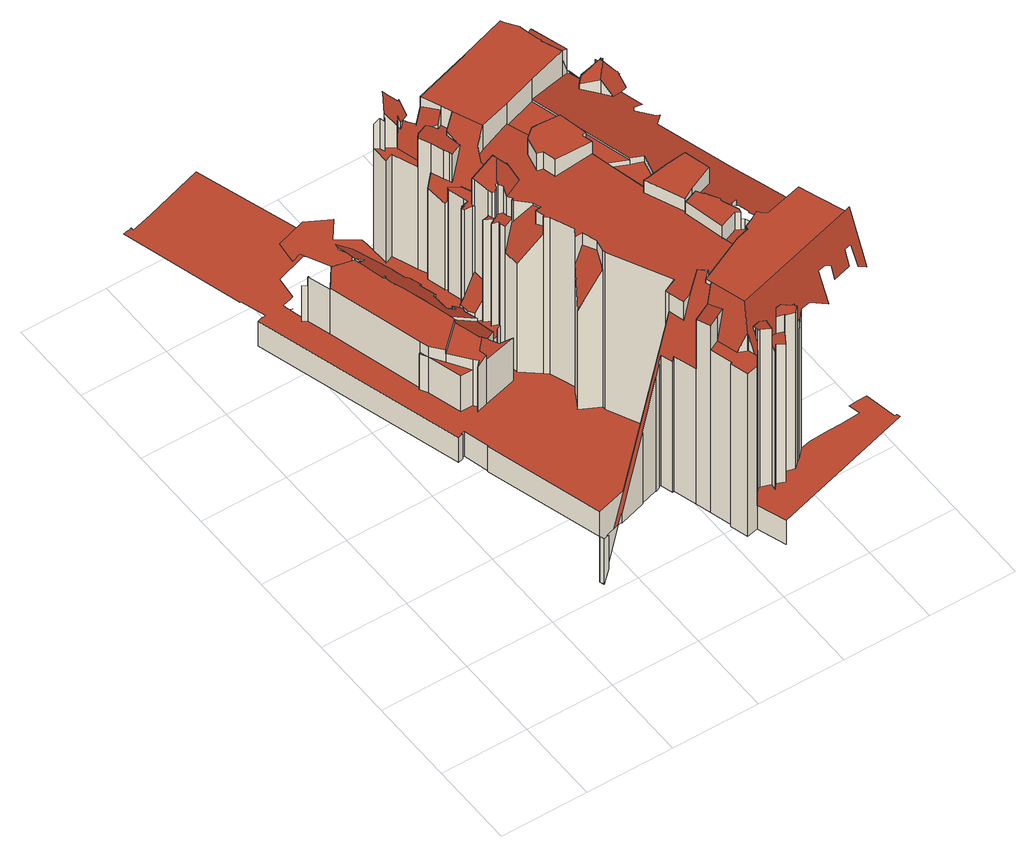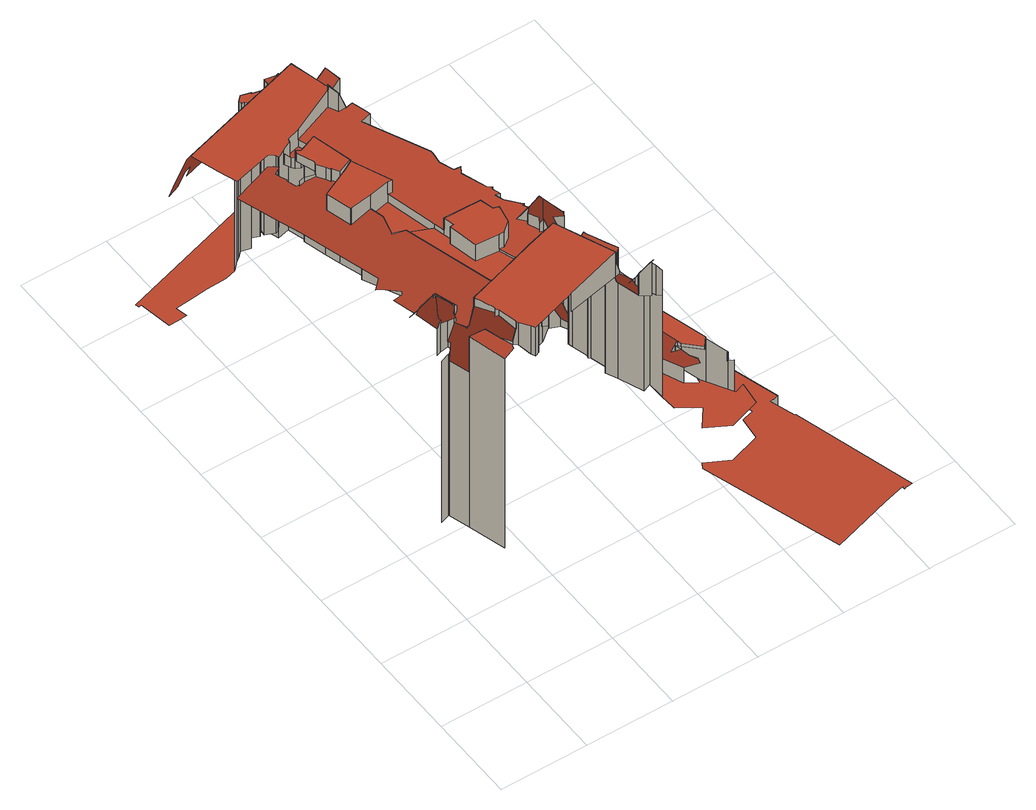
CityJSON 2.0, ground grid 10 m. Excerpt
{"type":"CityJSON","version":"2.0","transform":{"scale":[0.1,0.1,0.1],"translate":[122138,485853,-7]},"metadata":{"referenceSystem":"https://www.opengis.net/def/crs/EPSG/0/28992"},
"CityObjects":{
"building1":{"type":"Building","attributes":{"aantal_verblijfsobjecten":1,"bouwjaar":1867,"gebruiksdoel":"bijeenkomstfunctie","oppervlakte_max":9466,"oppervlakte_min":9466,"rdf_seealso":"http://bag.basisregistraties.overheid.nl/bag/id/pand/0363100012165491","rf_extrusion_mode":"standard","rf_force_lod11":false,"rf_h_ground":-0.04,"rf_h_pc_98p":0,"rf_h_roof_50p":26.1,"rf_h_roof_70p":26.56,"rf_h_roof_max":29.49,"rf_h_roof_min":3.24,"rf_h_roof_ridge":29.08,"rf_is_glass_roof":false,"rf_nodata_frac":0.0183,"rf_nodata_r":0,"rf_pc_select":"PREFERRED_AND_LATEST","rf_pc_year":0,"rf_pointcloud_unusable":false,"rf_pt_density":16.62,"rf_ridgelines":34,"rf_rmse_lod22":0.542,"rf_roof_planes":149,"rf_roof_type":"slanted","rf_success":true,"rf_t_run":3052,"rf_volume_lod22":43421.94,"status":"Pand in gebruik"},"children":["building1-1"]},
"building1-1":{"type":"BuildingPart","parents":["building1"],"geometry":[{"type":"MultiSurface","lod":"2.2","boundaries":[[[0,1,2,3]],[[3,2,4,5]],[[5,4,6,7]],[[7,6,8,9]],[[10,11,12,13]],[[14,15,13,16]],[[17,18,15,14]],[[9,8,18,17]],[[19,20,11,10]],[[21,22,20,19]],[[16,13,12,23]],[[22,21,24]],[[25,26,27,28]],[[29,30,26,25]],[[29,25,28]],[[31,32,33,34]],[[28,27,35,36]],[[37,29,28,38]],[[39,40,41,30,29,37]],[[42,34,33,41,40]],[[43,44,34,42]],[[38,28,45,46,47]],[[36,48,45,28]],[[49,50,24]],[[36,35,51,48]],[[50,49,52,53]],[[46,45,48,54]],[[55,56,40,39]],[[57,58,59,60]],[[54,48,51,58,57]],[[60,59,61,62,63]],[[47,46,64,65,66]],[[57,60,63,67,68,69,70,64,46,54]],[[53,52,71,72]],[[63,62,67]],[[73,74,75,76,77,78,79,80,81,55,39,37,38,47,66]],[[81,82,56,55]],[[83,84,85,86,87,88,89,90,91,92,93,94,95,96,97,98,99,100,101,102,61,59,58,51,35,27,26,30,41,33,32,103,104,105,106,107,108,109,110,111,112,113,114,115,116,117,118,119,120,121,122,123,124,125,126,0,3,5,7,9,17,14,16,23]],[[65,64,70]],[[66,65,127,73]],[[78,128,129,79]],[[73,130,74]],[[80,131,132,82,81]],[[74,130,133,134,135,75]],[[68,136,69]],[[76,137,77]],[[75,135,137,76]],[[138,139,128,78]],[[79,129,140,141]],[[128,139,140,129]],[[135,134,142,143]],[[133,144,142,134]],[[145,144,133,130]],[[143,142,144,145]],[[141,140,139,138]],[[82,132,146,147]],[[148,149,136,68]],[[132,131,150,151,146]],[[152,153,154]],[[155,148,68,67,62,156,157,158]],[[147,146,151,159]],[[155,160,149,148]],[[72,71,161,162]],[[163,150,131,80]],[[158,100,99,160,155]],[[149,160,164,165,166,127,65,70,69,136]],[[159,151,150,163]],[[157,101,100,158]],[[62,61,102,156]],[[130,73,167,168,169,170,171,172,173,174,175,176,177,178,179,180,181,182,183,152,154,159,163,80,79,141,138,78,77,137,135,143,145]],[[73,127,166,167]],[[172,184,185,173]],[[173,185,186,174]],[[162,161,187,188]],[[160,99,98,189,164]],[[171,190,184,172]],[[170,191,190,171]],[[181,192,193,182]],[[174,186,194,175]],[[195,23,12,11,20,22,24,50,53,72,162,188,196,197,198,199,200,201,202,203,204,205,206,207,208,209,210]],[[156,102,101,157]],[[179,211,212,180]],[[180,212,192,181]],[[175,194,213,214,176]],[[178,215,211,179]],[[167,166,216,217,168]],[[165,218,216,166]],[[169,219,191,170]],[[164,189,218,165]],[[176,214,220,221,177]],[[168,217,219,169]],[[177,221,215,178]],[[221,220,222,223]],[[189,98,97,224]],[[188,187,225,196]],[[213,226,227,228,222,220,214]],[[229,226,213,194]],[[223,222,228,230]],[[195,83,23]],[[196,225,231,197]],[[230,228,227,232]],[[229,194,186,185,184,190,191,219,217,216,218,189,224,233,234,235,236,237,238,239,240,241,242,243,244,245,246,247,248,249,250,251,252,253,254,255,256,257,258,259,260,261,262,263,264,265,266,267,193,192,212,211,215,221,223,230,232]],[[268,242,241,269]],[[269,241,240,270]],[[197,231,271,198]],[[232,227,226,229]],[[272,243,242,268]],[[224,97,96,233]],[[198,271,273,199]],[[274,244,243,272,275]],[[276,277,278,279]],[[199,273,280,200]],[[281,282,277,276]],[[200,280,283,201]],[[284,245,244,274]],[[270,240,239,285]],[[286,287,282,281]],[[288,202,289,287,286,290]],[[201,283,289,202]],[[291,246,245,284]],[[270,285,292,293,294,272,268,269]],[[275,272,294,295]],[[296,285,239,238,297]],[[297,238,237,298]],[[233,96,95,234]],[[299,236,235,300]],[[298,237,236,299]],[[301,247,246,291]],[[302,94,93,303]],[[304,257,256,305]],[[306,234,95,94,302,307]],[[308,292,285,296]],[[300,235,234,306]],[[279,278,309,310,311]],[[312,308,313,314]],[[290,286,315,316]],[[295,294,293,317]],[[305,256,255,318]],[[314,313,319,320]],[[321,317,293,292,308,312]],[[322,323,317,321]],[[324,89,88,325]],[[326,327,323,322]],[[328,329,319,313,308,296,297,298,299,300,306,307,330,331,332,333,334]],[[335,336,327,326]],[[337,248,247,301]],[[320,319,329,338]],[[339,249,248,337]],[[340,304,341,342]],[[343,344,345,339,337,301,291,284,274,275,295,317,323,327,336,346]],[[347,252,251,348]],[[325,88,87,349]],[[348,251,250,350]],[[345,350,250,249,339]],[[303,93,92,351]],[[338,329,328,352]],[[307,302,353,330]],[[286,281,276,279,311,354,355,356,357,358,315]],[[342,341,359,360]],[[310,309,361,362]],[[363,203,202,288]],[[364,365,326,322,321,312,314,320,338,352,366,367]],[[352,328,334,368,366]],[[369,363,288,290,316]],[[360,359,370,371]],[[318,255,254,372]],[[373,253,252,347]],[[366,368,367]],[[350,345,344]],[[372,374,375,376,377,370,359,341,304,305,318]],[[378,195,210,379]],[[380,84,83,195,378]],[[368,334,333,381]],[[382,372,254,253,373,383]],[[384,346,336,335]],[[385,330,353,386,387]],[[303,351,388,389,390,391,386,353,302]],[[349,392,393,324,325]],[[383,373,394,395]],[[396,331,330,385]],[[397,374,372,382]],[[381,333,332,398]],[[316,315,369]],[[379,210,209]],[[311,310,399,400,354]],[[398,332,331,396]],[[395,394,401,402]],[[403,349,87,86,404]],[[357,405,358]],[[406,90,89,324,407]],[[408,351,92,91,409]],[[402,401,410,411]],[[412,388,351,408]],[[371,370,377,413,414]],[[407,324,393,415]],[[416,389,388,412]],[[417,375,374,397]],[[387,386,391,418]],[[419,344,343,420]],[[421,392,349,403]],[[409,91,90,406]],[[405,357,356,422]],[[413,377,376]],[[354,400,355]],[[422,356,355]],[[423,420,343,346,384]],[[424,85,84,380]],[[425,390,389,416]],[[363,369,315,358,405,426,427]],[[415,393,392,421]],[[404,86,85,424]],[[428,423,384,335,326,365,429,430]],[[364,367,368,381,398,431,432,433]],[[400,399,434,435]],[[418,391,390,425]],[[414,413,436,437]],[[419,420,428,438,439,440,441,442,443,444,410,401,394,373,347,348,350,344]],[[420,423,428]],[[411,410,444,445]],[[446,447,375,417]],[[427,204,203,363]],[[411,445,443,448,449,450,451,452,446,417,397,382,383,395,402]],[[453,454,455,456,371,414,437,457,458,459,460]],[[437,436,461,457]],[[462,463,435,464]],[[464,435,434,465,466]],[[457,461,467,458]],[[468,469,470,471]],[[472,473,469,468]],[[471,470,463,462]],[[208,474,209]],[[375,447,452,475,476,477,478,479,467,461,436,413,376]],[[480,205,204,427]],[[458,467,479]],[[205,480,206]],[[478,481,479]],[[365,364,433,482,483,484,485,486,429]],[[447,446,452]],[[445,444,443]],[[432,482,433]],[[473,472,487]],[[442,448,443]],[[430,486,488,428]],[[486,430,429]],[[489,482,432,431]],[[490,207,206]],[[207,490,491,474,208]],[[482,489,492,483]],[[477,493,481,478]],[[451,475,452]],[[494,495,487,472,468,471,462,464,466,496,497]],[[483,492,498,484]],[[499,439,438]],[[485,500,488,486]],[[484,498,500,485]],[[466,465,501,502,496]],[[441,449,448,442]],[[475,451,450,476]],[[502,501,503,504]],[[505,477,476,506]],[[504,503,507,508]],[[506,476,450,449,441]],[[439,499,509,440]],[[496,502,510,497]],[[494,511,495]],[[380,378,379,209,474,491,512,513,514,515,516,517,518,519,520,521,522,523,524,525,526,527,509,499,438,428,488,500,498,492,489,431,398,396,385,387,418,425,416,412,408,409,406,407,415,421,403,404,424]],[[497,510,511,494]],[[508,507,528,529]],[[529,530,531,532,533,510,502,504,508]],[[532,534,533]],[[529,528,535,530]],[[536,523,522,537]],[[538,539,534,532,540]],[[540,532,531,541]],[[542,524,523,536]],[[537,522,521,543]],[[541,531,530,544]],[[545,512,491,490]],[[440,509,527,546]],[[544,530,535,547,548]],[[549,550,493,477,505]],[[551,552,539,538]],[[551,538,540,541,544,548,553,554,555,556]],[[557,525,524,542]],[[556,558,552,551]],[[548,547,559,560,553]],[[555,561,562,558,556]],[[554,563,561,555]],[[553,560,563,554]],[[564,561,563,560]],[[543,521,520,565]],[[564,566,562,561]],[[567,526,525,557]],[[560,559,568,566,564]],[[536,537,543,565,569,570,571,567,557,542]],[[526,572,573,527]],[[566,568,574,575]],[[539,552,558,562,566,575,576,577,578,579,580,581,582,583,584,585,586,587,588,589,426,405,422,355,400,435,463,470,469,473,487,495,511,510,533,534]],[[512,590,591,513]],[[592,514,513,593]],[[571,594,572,526,567]],[[595,517,516,596]],[[597,518,517,595]],[[598,515,514,592]],[[535,528,507,503,501,465,434,399,310,362,599,600,601,602,603,604,605,606,607,608,574,568,559,547]],[[515,609,610,516]],[[611,612,590,512,545]],[[518,613,614,615,519]],[[519,615,616,520]],[[565,520,616,617,569]],[[593,513,591,618,619]],[[546,527,573,620,621,622]],[[623,624,625,626,627,628,611,545,490,206,480,427,426,589,629]],[[620,573,572,594,630,617,616,615,631]],[[569,617,630,570]],[[596,516,610,632,633,634]],[[609,635,632,610]],[[636,637,635,609,515,598]],[[570,630,594,571]],[[628,638,612,611]],[[639,640,641,613,518,597]],[[590,612,638,642,643,644,618,591]],[[615,614,645,631]],[[646,647,648,649,636,598,592,593,619,650,651,652]],[[633,632,635,637]],[[649,653,637,636]],[[641,654,655,645,614,613]],[[648,656,653,649]],[[647,657,656,648]],[[619,618,644,658,650]],[[627,659,642,638,628]],[[646,660,661,657,647]],[[662,663,664,639,597,595,596,634]],[[652,665,660,646]],[[651,666,665,652]],[[650,658,666,651]],[[658,644,643,667]],[[668,654,641,640]],[[667,643,642,659]],[[669,670,671,672,673,674,549,505,506,441,440,546,622,675,676]],[[621,620,631,677]],[[677,631,645,655,678]],[[679,680,661,660]],[[678,655,654,668]],[[634,633,681,662]],[[664,682,640,639]],[[683,684,680,679]],[[663,685,682,664]],[[662,681,685,663]],[[622,621,686,687,675]],[[688,689,690,691,692,693,694,695,696,686,621,677,678,668,640,682,685,681,633,637,653,656,657,661,680,684,697,698,699,700,701,702,703,704,705,706,707,708,709,710,711,712,713,714,715,716,717]],[[676,718,719,669]],[[675,687,718,676]],[[669,719,720,670]],[[670,720,721,722,671]],[[671,722,723,672]],[[724,725,691,690,726]],[[726,690,689,727]],[[722,721,728,729]],[[687,686,696,730]],[[725,724,731]],[[732,728,733]],[[734,692,691,725]],[[735,736,733]],[[727,689,688]],[[737,693,692,734]],[[730,696,695,738]],[[739,735,733,728,721,720,719,718,687,730,738,694,740,741,742,743]],[[744,694,693,737]],[[738,695,694]],[[745,746,747,748,731,724,726,727]],[[736,749,750,751,752,732,733]],[[753,715,714]],[[754,740,694,744]],[[744,737,734,725,731,748,755,756,754]],[[736,735,739,749]],[[740,757,758,741]],[[747,759,748]],[[741,758,742]],[[760,746,745]],[[746,760,759,747]],[[727,688,717,761,762,763,745]],[[756,764,757,740,754]],[[765,743,742]],[[743,766,767,739]],[[768,769,766,743,765]],[[749,739,767,770,771,750]],[[772,773,774,775,755,748,759,760,745,763]],[[775,756,755]],[[774,776,764,756,775]],[[777,778,769,768]]],"semantics":{"surfaces":[{"type":"WallSurface","on_footprint_edge":true},{"type":"WallSurface","on_footprint_edge":false},{"type":"RoofSurface","rf_azimuth":74.68,"rf_h_roof_50p":8.52,"rf_h_roof_70p":8.52,"rf_h_roof_max":8.52,"rf_h_roof_min":8.51,"rf_slope":1.09},{"type":"RoofSurface","rf_azimuth":74.68,"rf_h_roof_50p":8.51,"rf_h_roof_70p":8.51,"rf_h_roof_max":9.99,"rf_h_roof_min":8.5,"rf_slope":1.09},{"type":"RoofSurface","rf_azimuth":246.79,"rf_h_roof_50p":10.48,"rf_h_roof_70p":10.69,"rf_h_roof_max":11.17,"rf_h_roof_min":9.87,"rf_slope":24.88},{"type":"RoofSurface","rf_azimuth":253.29,"rf_h_roof_50p":10.77,"rf_h_roof_70p":11.08,"rf_h_roof_max":11.63,"rf_h_roof_min":9.91,"rf_slope":24.78},{"type":"RoofSurface","rf_azimuth":81.1,"rf_h_roof_50p":3.51,"rf_h_roof_70p":3.51,"rf_h_roof_max":25.8,"rf_h_roof_min":3.5,"rf_slope":0.028},{"type":"RoofSurface","rf_azimuth":74.68,"rf_h_roof_50p":8.45,"rf_h_roof_70p":8.46,"rf_h_roof_max":8.46,"rf_h_roof_min":8.45,"rf_slope":1.09},{"type":"RoofSurface","rf_azimuth":28.51,"rf_h_roof_50p":11.21,"rf_h_roof_70p":11.21,"rf_h_roof_max":11.48,"rf_h_roof_min":11.21,"rf_slope":2.72},{"type":"RoofSurface","rf_azimuth":74.69,"rf_h_roof_50p":10.98,"rf_h_roof_70p":11.05,"rf_h_roof_max":11.24,"rf_h_roof_min":8.45,"rf_slope":1.09},{"type":"RoofSurface","rf_azimuth":162.62,"rf_h_roof_50p":10.14,"rf_h_roof_70p":10.4,"rf_h_roof_max":10.83,"rf_h_roof_min":9.74,"rf_slope":41.66},{"type":"RoofSurface","rf_azimuth":80.73,"rf_h_roof_50p":10.36,"rf_h_roof_70p":10.59,"rf_h_roof_max":11.09,"rf_h_roof_min":9.55,"rf_slope":28.63},{"type":"RoofSurface","rf_azimuth":73.9,"rf_h_roof_50p":10.85,"rf_h_roof_70p":11.1,"rf_h_roof_max":11.63,"rf_h_roof_min":10.11,"rf_slope":28.05},{"type":"RoofSurface","rf_azimuth":253.42,"rf_h_roof_50p":20.86,"rf_h_roof_70p":23.55,"rf_h_roof_max":29.19,"rf_h_roof_min":-4.31,"rf_slope":70.4},{"type":"RoofSurface","rf_azimuth":253.61,"rf_h_roof_50p":8.39,"rf_h_roof_70p":8.39,"rf_h_roof_max":10.22,"rf_h_roof_min":7.37,"rf_slope":46.97},{"type":"RoofSurface","rf_azimuth":74.68,"rf_h_roof_50p":8.41,"rf_h_roof_70p":8.44,"rf_h_roof_max":26.9,"rf_h_roof_min":8.36,"rf_slope":1.09},{"type":"RoofSurface","rf_azimuth":249.89,"rf_h_roof_50p":11.81,"rf_h_roof_70p":12.69,"rf_h_roof_max":26.86,"rf_h_roof_min":9.4,"rf_slope":71.35},{"type":"RoofSurface","rf_azimuth":252.79,"rf_h_roof_50p":22.84,"rf_h_roof_70p":22.85,"rf_h_roof_max":26.76,"rf_h_roof_min":22.81,"rf_slope":1.83},{"type":"RoofSurface","rf_azimuth":211.7,"rf_h_roof_50p":22.82,"rf_h_roof_70p":22.82,"rf_h_roof_max":26.56,"rf_h_roof_min":22.81,"rf_slope":0.25},{"type":"RoofSurface","rf_azimuth":274.1,"rf_h_roof_50p":22.89,"rf_h_roof_70p":22.9,"rf_h_roof_max":26.26,"rf_h_roof_min":22.88,"rf_slope":0.769},{"type":"RoofSurface","rf_azimuth":253.63,"rf_h_roof_50p":27.57,"rf_h_roof_70p":28.29,"rf_h_roof_max":29.38,"rf_h_roof_min":26.43,"rf_slope":56.26},{"type":"RoofSurface","rf_azimuth":339.49,"rf_h_roof_50p":26.09,"rf_h_roof_70p":26.16,"rf_h_roof_max":26.84,"rf_h_roof_min":25.85,"rf_slope":12.13},{"type":"RoofSurface","rf_azimuth":211.6,"rf_h_roof_50p":22.84,"rf_h_roof_70p":22.84,"rf_h_roof_max":27.92,"rf_h_roof_min":22.84,"rf_slope":0.249},{"type":"RoofSurface","rf_azimuth":254.1,"rf_h_roof_50p":22.68,"rf_h_roof_70p":24.19,"rf_h_roof_max":25.73,"rf_h_roof_min":19.65,"rf_slope":72.37},{"type":"RoofSurface","rf_azimuth":253.82,"rf_h_roof_50p":22.13,"rf_h_roof_70p":23.14,"rf_h_roof_max":25.74,"rf_h_roof_min":18.45,"rf_slope":71.4},{"type":"RoofSurface","rf_azimuth":254.1,"rf_h_roof_50p":26.41,"rf_h_roof_70p":27.29,"rf_h_roof_max":29.01,"rf_h_roof_min":22.89,"rf_slope":72.37},{"type":"RoofSurface","rf_azimuth":340.42,"rf_h_roof_50p":26.83,"rf_h_roof_70p":27.16,"rf_h_roof_max":28.16,"rf_h_roof_min":25.29,"rf_slope":63.29},{"type":"RoofSurface","rf_azimuth":163.17,"rf_h_roof_50p":27.71,"rf_h_roof_70p":27.98,"rf_h_roof_max":29.38,"rf_h_roof_min":26.23,"rf_slope":61.3},{"type":"RoofSurface","rf_azimuth":247.11,"rf_h_roof_50p":26.74,"rf_h_roof_70p":27.65,"rf_h_roof_max":30.33,"rf_h_roof_min":20.39,"rf_slope":68.67},{"type":"RoofSurface","rf_azimuth":104.5,"rf_h_roof_50p":26.84,"rf_h_roof_70p":26.88,"rf_h_roof_max":29.49,"rf_h_roof_min":26.74,"rf_slope":3.63},{"type":"RoofSurface","rf_azimuth":162.15,"rf_h_roof_50p":27.58,"rf_h_roof_70p":27.89,"rf_h_roof_max":29.3,"rf_h_roof_min":26.45,"rf_slope":61.01},{"type":"RoofSurface","rf_azimuth":253.82,"rf_h_roof_50p":26.26,"rf_h_roof_70p":26.86,"rf_h_roof_max":29.71,"rf_h_roof_min":22.99,"rf_slope":71.4},{"type":"RoofSurface","rf_azimuth":72.57,"rf_h_roof_50p":27.75,"rf_h_roof_70p":27.79,"rf_h_roof_max":29.12,"rf_h_roof_min":27.05,"rf_slope":55.48},{"type":"RoofSurface","rf_azimuth":77.82,"rf_h_roof_50p":25.36,"rf_h_roof_70p":25.42,"rf_h_roof_max":26.26,"rf_h_roof_min":25.26,"rf_slope":9.03},{"type":"RoofSurface","rf_azimuth":252.95,"rf_h_roof_50p":26.28,"rf_h_roof_70p":26.55,"rf_h_roof_max":29.5,"rf_h_roof_min":25.51,"rf_slope":9.7},{"type":"RoofSurface","rf_azimuth":158.92,"rf_h_roof_50p":22.94,"rf_h_roof_70p":22.98,"rf_h_roof_max":25.31,"rf_h_roof_min":22.85,"rf_slope":7.73},{"type":"RoofSurface","rf_azimuth":150.9,"rf_h_roof_50p":25.31,"rf_h_roof_70p":25.32,"rf_h_roof_max":25.57,"rf_h_roof_min":25.28,"rf_slope":1.84},{"type":"RoofSurface","rf_azimuth":131.72,"rf_h_roof_50p":22.88,"rf_h_roof_70p":22.91,"rf_h_roof_max":22.91,"rf_h_roof_min":22.88,"rf_slope":5.28},{"type":"RoofSurface","rf_azimuth":186.01,"rf_h_roof_50p":28.68,"rf_h_roof_70p":28.68,"rf_h_roof_max":28.68,"rf_h_roof_min":28.68,"rf_slope":0.0656},{"type":"RoofSurface","rf_azimuth":163.61,"rf_h_roof_50p":26.34,"rf_h_roof_70p":27.46,"rf_h_roof_max":29.17,"rf_h_roof_min":22.15,"rf_slope":71.78},{"type":"RoofSurface","rf_azimuth":53.07,"rf_h_roof_50p":3.28,"rf_h_roof_70p":3.31,"rf_h_roof_max":25.44,"rf_h_roof_min":3.21,"rf_slope":0.458},{"type":"RoofSurface","rf_azimuth":6.44,"rf_h_roof_50p":28.18,"rf_h_roof_70p":28.21,"rf_h_roof_max":29.17,"rf_h_roof_min":28.05,"rf_slope":1.4},{"type":"RoofSurface","rf_azimuth":75.06,"rf_h_roof_50p":26.41,"rf_h_roof_70p":26.67,"rf_h_roof_max":29.51,"rf_h_roof_min":26.39,"rf_slope":0.649},{"type":"RoofSurface","rf_azimuth":49.56,"rf_h_roof_50p":28.55,"rf_h_roof_70p":28.55,"rf_h_roof_max":28.66,"rf_h_roof_min":25.88,"rf_slope":1.07},{"type":"RoofSurface","rf_azimuth":223.53,"rf_h_roof_50p":25.99,"rf_h_roof_70p":26.89,"rf_h_roof_max":28.54,"rf_h_roof_min":25.9,"rf_slope":3.96},{"type":"RoofSurface","rf_azimuth":120.61,"rf_h_roof_50p":28.54,"rf_h_roof_70p":28.54,"rf_h_roof_max":28.55,"rf_h_roof_min":28.53,"rf_slope":0.211},{"type":"RoofSurface","rf_azimuth":49.58,"rf_h_roof_50p":25.83,"rf_h_roof_70p":25.85,"rf_h_roof_max":27.02,"rf_h_roof_min":25.79,"rf_slope":1.07},{"type":"RoofSurface","rf_azimuth":87.91,"rf_h_roof_50p":28.65,"rf_h_roof_70p":28.66,"rf_h_roof_max":28.67,"rf_h_roof_min":28.64,"rf_slope":0.286},{"type":"RoofSurface","rf_azimuth":333.85,"rf_h_roof_50p":29.49,"rf_h_roof_70p":29.5,"rf_h_roof_max":30.33,"rf_h_roof_min":29.47,"rf_slope":0.226},{"type":"RoofSurface","rf_azimuth":73.46,"rf_h_roof_50p":26.16,"rf_h_roof_70p":26.38,"rf_h_roof_max":29.51,"rf_h_roof_min":25.42,"rf_slope":10.15},{"type":"RoofSurface","rf_azimuth":73.49,"rf_h_roof_50p":25.62,"rf_h_roof_70p":26.8,"rf_h_roof_max":29.51,"rf_h_roof_min":21.21,"rf_slope":69.66},{"type":"RoofSurface","rf_azimuth":253.59,"rf_h_roof_50p":27.91,"rf_h_roof_70p":28.31,"rf_h_roof_max":29.26,"rf_h_roof_min":27.2,"rf_slope":49.16},{"type":"RoofSurface","rf_azimuth":9.27,"rf_h_roof_50p":26.77,"rf_h_roof_70p":26.8,"rf_h_roof_max":27.05,"rf_h_roof_min":26.69,"rf_slope":2.52},{"type":"RoofSurface","rf_azimuth":344.23,"rf_h_roof_50p":27.25,"rf_h_roof_70p":27.49,"rf_h_roof_max":27.98,"rf_h_roof_min":26.4,"rf_slope":60.65},{"type":"RoofSurface","rf_azimuth":162.9,"rf_h_roof_50p":27.23,"rf_h_roof_70p":27.84,"rf_h_roof_max":29.26,"rf_h_roof_min":25.8,"rf_slope":61.52},{"type":"RoofSurface","rf_azimuth":71.62,"rf_h_roof_50p":27.26,"rf_h_roof_70p":27.55,"rf_h_roof_max":28.99,"rf_h_roof_min":26.08,"rf_slope":61.72}],"values":[0,0,0,0,0,0,0,0,0,0,1,0,1,1,2,1,1,1,1,1,1,1,3,0,1,0,1,1,1,1,1,1,4,0,1,5,1,6,1,1,1,1,1,1,1,1,1,1,1,7,1,8,1,1,1,1,1,9,1,10,1,1,0,1,1,11,1,1,1,12,1,1,1,0,1,1,1,1,1,13,1,1,1,1,1,1,1,1,1,1,1,1,1,1,0,14,1,1,1,0,1,15,1,1,0,1,1,1,0,1,0,0,0,0,1,1,0,0,0,1,16,1,1,1,1,1,1,1,1,1,1,1,1,0,1,1,1,1,1,1,1,1,1,17,1,1,1,1,1,18,1,1,1,1,1,1,1,19,1,0,1,20,1,21,1,1,1,1,1,22,1,1,1,1,1,1,23,24,1,1,1,1,1,1,1,1,1,1,1,1,1,1,1,1,1,1,1,1,1,1,1,1,1,1,1,1,1,1,25,1,1,26,27,1,1,1,28,1,1,1,1,29,30,1,1,1,1,1,1,1,1,31,1,1,1,1,32,1,1,1,1,1,1,1,1,1,1,1,1,1,33,1,1,1,1,1,1,1,1,1,1,1,1,1,1,34,1,1,35,1,1,1,1,1,1,1,1,1,1,1,1,1,36,1,1,1,1,1,1,37,1,1,1,1,38,1,1,39,1,1,1,1,1,1,40,1,1,1,1,1,1,1,41,42,1,1,43,1,1,1,1,44,1,45,1,1,46,1,1,1,1,1,47,1,1,1,1,1,1,48,1,1,1,1,1,1,1,1,1,1,49,1,1,1,1,1,1,1,1,1,1,1,1,1,1,1,1,50,1,1,51,52,1,1,53,1,1,1,1,1,1,54,1,1,0,0,0,55,1,1,0]}}]}
},
"vertices":[
[42,507,105],[42,507,70],[112,273,70],[112,273,105],[118,275,70],[118,275,105],[117,276,70],[117,276,105],[121,277,70],[121,277,105],[169,112,70],[169,112,6],[167,117,6],[167,117,70],[128,248,105],[128,248,70],[167,117,105],[129,248,105],[129,248,70],[175,113,70],[175,113,23],[174,114,70],[174,114,23],[201,126,105],[190,119,70],[117,346,155],[117,346,105],[122,338,105],[122,338,155],[119,347,155],[119,347,105],[76,483,155],[76,483,105],[81,480,105],[81,480,155],[133,300,105],[133,300,155],[119,347,170],[122,338,170],[89,454,170],[89,454,168],[89,454,105],[81,480,167],[82,480,167],[82,480,155],[132,323,155],[132,323,167],[132,323,172],[147,300,155],[195,120,70],[195,120,83],[147,300,105],[195,119,70],[195,119,83],[147,300,170],[101,470,178],[101,470,174],[151,295,170],[151,295,105],[146,290,105],[146,290,167],[159,294,105],[159,294,167],[159,294,173],[155,341,180],[155,341,181],[155,341,185],[157,302,174],[166,311,180],[164,313,179],[156,339,180],[225,128,70],[225,128,170],[154,346,185],[146,375,185],[142,389,185],[138,402,185],[133,416,185],[131,423,185],[130,425,185],[122,454,185],[121,459,185],[121,459,181],[268,145,105],[267,150,105],[281,155,105],[248,223,105],[248,227,105],[226,238,105],[236,256,105],[241,264,105],[231,291,105],[226,295,105],[207,311,105],[204,327,105],[202,332,105],[197,330,105],[192,323,105],[186,321,105],[171,309,105],[171,308,105],[180,303,105],[197,304,105],[79,488,105],[75,502,105],[78,501,105],[75,503,105],[73,510,105],[84,513,105],[87,514,105],[90,540,105],[125,551,105],[151,537,105],[155,543,105],[105,700,105],[93,696,105],[37,679,105],[12,672,105],[12,676,105],[8,674,105],[8,675,105],[2,674,105],[42,537,105],[43,537,105],[52,509,105],[48,508,105],[48,509,105],[154,346,181],[131,423,155],[130,425,155],[146,375,184],[122,454,155],[121,459,155],[146,375,110],[142,389,110],[142,389,184],[166,311,177],[138,402,184],[133,424,184],[133,424,155],[133,426,155],[133,426,184],[143,388,110],[143,388,184],[147,376,110],[147,376,184],[126,456,154],[126,456,183],[170,309,176],[170,309,175],[132,458,154],[124,463,154],[118,482,183],[118,482,181],[122,473,182],[171,309,177],[197,304,165],[180,303,169],[171,308,176],[124,463,182],[171,309,175],[225,129,70],[225,129,170],[132,458,179],[186,321,166],[185,321,166],[180,339,168],[180,339,172],[175,353,173],[177,359,171],[169,365,174],[168,364,175],[168,358,176],[160,362,179],[161,385,175],[165,387,173],[159,405,173],[162,407,171],[157,420,172],[153,422,174],[149,436,174],[150,436,173],[132,479,176],[119,488,182],[168,358,154],[160,362,154],[161,385,154],[245,135,70],[245,135,230],[186,321,154],[168,364,154],[169,365,154],[150,436,154],[132,479,154],[165,387,154],[268,145,300],[245,134,230],[250,136,245],[250,137,245],[253,138,254],[257,124,254],[259,125,260],[267,99,260],[288,110,326],[295,114,347],[293,120,347],[294,121,352],[297,122,361],[292,133,355],[282,131,327],[273,128,299],[153,422,154],[149,436,154],[165,387,140],[159,405,140],[157,420,154],[180,339,154],[175,353,154],[185,321,154],[177,359,154],[162,407,144],[162,407,154],[163,408,145],[163,408,154],[192,323,154],[245,134,70],[173,393,151],[172,397,151],[165,407,147],[173,393,154],[165,407,154],[250,136,70],[172,397,154],[197,330,154],[202,332,154],[202,335,154],[195,337,154],[201,341,154],[191,346,154],[197,347,154],[186,351,154],[182,359,154],[180,368,154],[184,367,154],[183,370,154],[187,371,154],[185,372,154],[193,374,154],[192,379,154],[187,397,154],[188,400,154],[186,401,154],[180,422,154],[186,425,154],[180,438,154],[169,466,154],[160,462,154],[159,482,154],[158,498,154],[158,500,154],[135,516,154],[151,537,154],[125,551,154],[90,540,155],[87,514,155],[98,518,155],[118,482,154],[119,488,154],[180,368,166],[182,359,164],[186,351,165],[250,137,70],[184,367,175],[253,138,70],[183,370,298],[184,367,298],[277,56,299],[277,56,70],[283,36,70],[283,36,299],[257,124,70],[279,57,299],[279,57,70],[259,125,70],[187,371,298],[197,347,191],[272,82,299],[272,82,70],[267,99,330],[267,99,70],[272,82,333],[185,372,298],[199,348,199],[195,365,206],[193,366,200],[193,366,298],[197,347,298],[191,346,298],[201,341,298],[195,337,298],[202,335,298],[193,374,298],[204,327,261],[207,311,257],[159,482,298],[160,462,298],[202,332,298],[204,327,298],[199,348,298],[296,39,70],[296,39,103],[296,39,299],[199,348,333],[200,344,298],[200,344,333],[284,88,299],[284,88,333],[195,365,298],[169,466,298],[202,341,298],[202,341,335],[195,365,335],[194,368,336],[194,368,298],[236,256,289],[226,238,244],[195,368,336],[195,368,298],[205,344,298],[204,342,298],[214,330,299],[216,331,299],[213,337,299],[212,342,299],[207,344,298],[195,370,332],[195,370,298],[192,379,298],[204,342,338],[187,397,298],[159,482,332],[164,479,298],[164,479,340],[206,377,298],[199,393,298],[188,400,298],[209,371,298],[180,422,282],[186,401,275],[248,227,298],[188,400,279],[226,295,301],[205,344,341],[214,330,296],[304,50,299],[303,54,299],[301,61,299],[300,61,299],[291,65,299],[166,473,298],[166,473,340],[307,6,70],[307,6,104],[288,110,329],[215,357,361],[214,362,361],[207,344,343],[207,345,344],[207,344,341],[294,93,333],[168,477,298],[168,477,346],[180,438,298],[186,425,298],[184,443,298],[185,443,298],[178,469,298],[178,470,298],[268,145,325],[273,128,325],[267,150,325],[212,342,336],[180,438,339],[186,425,339],[209,371,340],[214,330,326],[215,329,296],[215,329,326],[228,297,310],[225,306,307],[231,306,325],[228,315,324],[250,240,313],[244,256,310],[191,412,298],[191,412,338],[216,331,326],[184,443,339],[213,337,326],[304,50,103],[304,50,286],[194,406,298],[194,406,338],[248,227,326],[248,223,326],[300,61,323],[241,264,327],[236,256,326],[226,295,326],[231,291,326],[195,402,299],[195,402,338],[228,297,326],[178,470,300],[178,470,329],[244,256,327],[225,306,326],[185,443,339],[228,315,327],[199,393,299],[206,377,299],[250,240,327],[301,61,321],[206,377,327],[281,155,328],[231,306,327],[306,74,353],[295,114,352],[217,380,329],[221,372,347],[221,372,348],[233,345,329],[225,354,350],[225,354,349],[309,56,103],[309,56,300],[183,476,319],[183,476,336],[216,385,329],[218,393,343],[226,396,365],[213,428,365],[205,426,344],[208,411,337],[209,409,336],[209,409,337],[196,448,338],[196,448,332],[205,426,338],[213,428,337],[208,440,338],[203,437,338],[200,443,338],[189,483,345],[177,487,359],[174,489,363],[174,488,362],[184,472,328],[187,473,329],[193,475,330],[190,484,346],[184,472,319],[311,59,325],[311,59,306],[309,56,325],[312,57,103],[312,57,325],[187,473,327],[310,62,325],[310,62,317],[310,60,310],[310,60,325],[309,64,325],[309,64,324],[292,133,329],[203,437,344],[208,440,359],[199,461,351],[193,459,332],[189,468,329],[293,120,352],[193,459,329],[225,354,348],[228,356,344],[223,368,346],[225,372,341],[221,372,346],[318,67,324],[221,372,329],[225,354,329],[297,122,352],[297,122,329],[228,356,329],[199,461,330],[325,65,323],[319,67,323],[323,53,323],[324,61,323],[223,368,329],[218,393,329],[225,372,330],[323,53,103],[323,53,299],[322,46,103],[322,46,298],[199,461,365],[208,440,365],[327,52,103],[327,52,299],[226,396,331],[324,61,300],[325,65,314],[349,147,338],[344,165,339],[333,211,339],[334,211,339],[334,213,339],[316,256,339],[321,256,340],[307,313,340],[304,325,340],[262,326,333],[258,341,333],[252,343,332],[256,364,334],[267,373,336],[273,373,337],[261,406,337],[336,48,103],[336,48,298],[343,60,299],[344,61,299],[335,63,300],[333,63,300],[335,63,298],[343,60,103],[252,343,357],[258,341,357],[342,73,323],[342,73,320],[335,63,323],[344,61,323],[256,364,357],[262,326,357],[343,60,323],[349,147,351],[261,406,365],[354,57,103],[354,57,323],[265,481,365],[265,481,340],[348,74,323],[348,74,319],[360,63,323],[358,65,323],[359,67,323],[356,67,323],[267,373,357],[356,67,291],[360,63,103],[360,63,299],[359,67,299],[359,67,288],[358,65,299],[364,66,299],[304,325,357],[364,66,283],[273,373,357],[364,66,103],[301,337,357],[306,338,357],[299,371,357],[273,373,334],[261,406,334],[373,75,103],[373,75,300],[385,78,299],[408,79,282],[404,91,320],[414,94,319],[421,94,315],[422,89,299],[443,95,299],[442,101,318],[451,104,317],[454,96,291],[464,96,284],[463,101,300],[459,118,352],[453,116,352],[349,147,328],[344,165,329],[333,211,356],[344,165,355],[299,371,334],[316,256,357],[334,213,357],[321,256,357],[334,211,356],[475,56,102],[474,60,102],[471,59,102],[464,96,102],[454,96,102],[443,95,102],[446,82,102],[423,80,102],[408,79,103],[385,78,103],[334,211,329],[334,213,329],[364,151,351],[364,151,329],[321,256,329],[307,313,328],[307,313,334],[304,325,334],[301,337,334],[364,173,330],[364,173,355],[299,418,334],[299,418,337],[299,418,365],[435,168,351],[392,157,351],[387,160,351],[384,165,351],[375,160,351],[365,155,351],[442,148,351],[306,338,334],[332,302,334],[347,220,329],[347,220,339],[347,220,357],[349,217,329],[349,217,355],[349,217,339],[365,155,330],[344,260,357],[344,260,338],[344,260,328],[375,160,330],[372,168,331],[369,170,330],[332,302,328],[363,196,355],[357,205,355],[355,210,355],[354,209,355],[369,170,355],[370,174,355],[362,193,355],[354,209,338],[340,275,328],[345,297,328],[355,210,338],[357,205,338],[369,170,345],[375,160,346],[363,196,341],[363,196,338],[377,234,356],[369,263,356],[368,263,356],[362,193,342],[370,174,344],[372,168,345],[340,275,337],[336,456,365],[334,459,365],[329,480,365],[329,481,365],[320,494,365],[318,498,365],[344,432,365],[335,454,365],[332,302,337],[345,297,336],[375,194,342],[375,194,336],[377,234,333],[368,263,333],[381,195,342],[381,195,335],[369,263,333],[344,432,329],[344,432,353],[370,384,327],[362,393,328],[348,409,329],[353,413,328],[357,416,327],[356,419,327],[358,419,327],[353,433,327],[351,434,327],[381,194,335],[384,193,334],[387,182,334],[386,181,334],[389,174,334],[391,168,334],[384,165,336],[387,160,335],[392,157,335],[435,168,327],[424,201,327],[422,208,327],[411,240,327],[384,331,327],[394,340,325],[390,342,325],[376,357,327],[376,358,327],[378,361,327],[388,361,325],[381,386,325],[335,454,358],[336,456,354],[334,459,358],[329,480,354],[329,480,355],[329,481,355],[353,413,343],[353,413,341],[348,409,336],[362,393,347],[334,482,341],[334,482,342],[351,434,332],[357,411,347],[334,482,337],[339,469,338],[357,416,337],[345,452,334],[345,452,339],[356,419,332],[353,433,330],[363,451,289],[366,420,306],[365,423,306],[367,425,298],[370,428,289],[358,419,333],[371,403,360],[372,404,362],[371,406,361],[370,406,360],[363,451,339],[351,493,337],[336,487,337],[335,483,337],[378,361,321],[366,420,335],[376,418,343],[375,421,338],[366,420,298],[365,423,298],[371,406,359],[372,404,358],[388,388,325],[384,397,342],[382,397,344],[375,421,298],[370,428,298],[370,428,70],[363,451,70],[371,428,298],[371,428,70],[351,493,70],[351,493,288],[384,397,341],[387,397,337],[380,422,334],[375,421,343],[380,422,297],[381,431,297],[381,431,70]
]}
